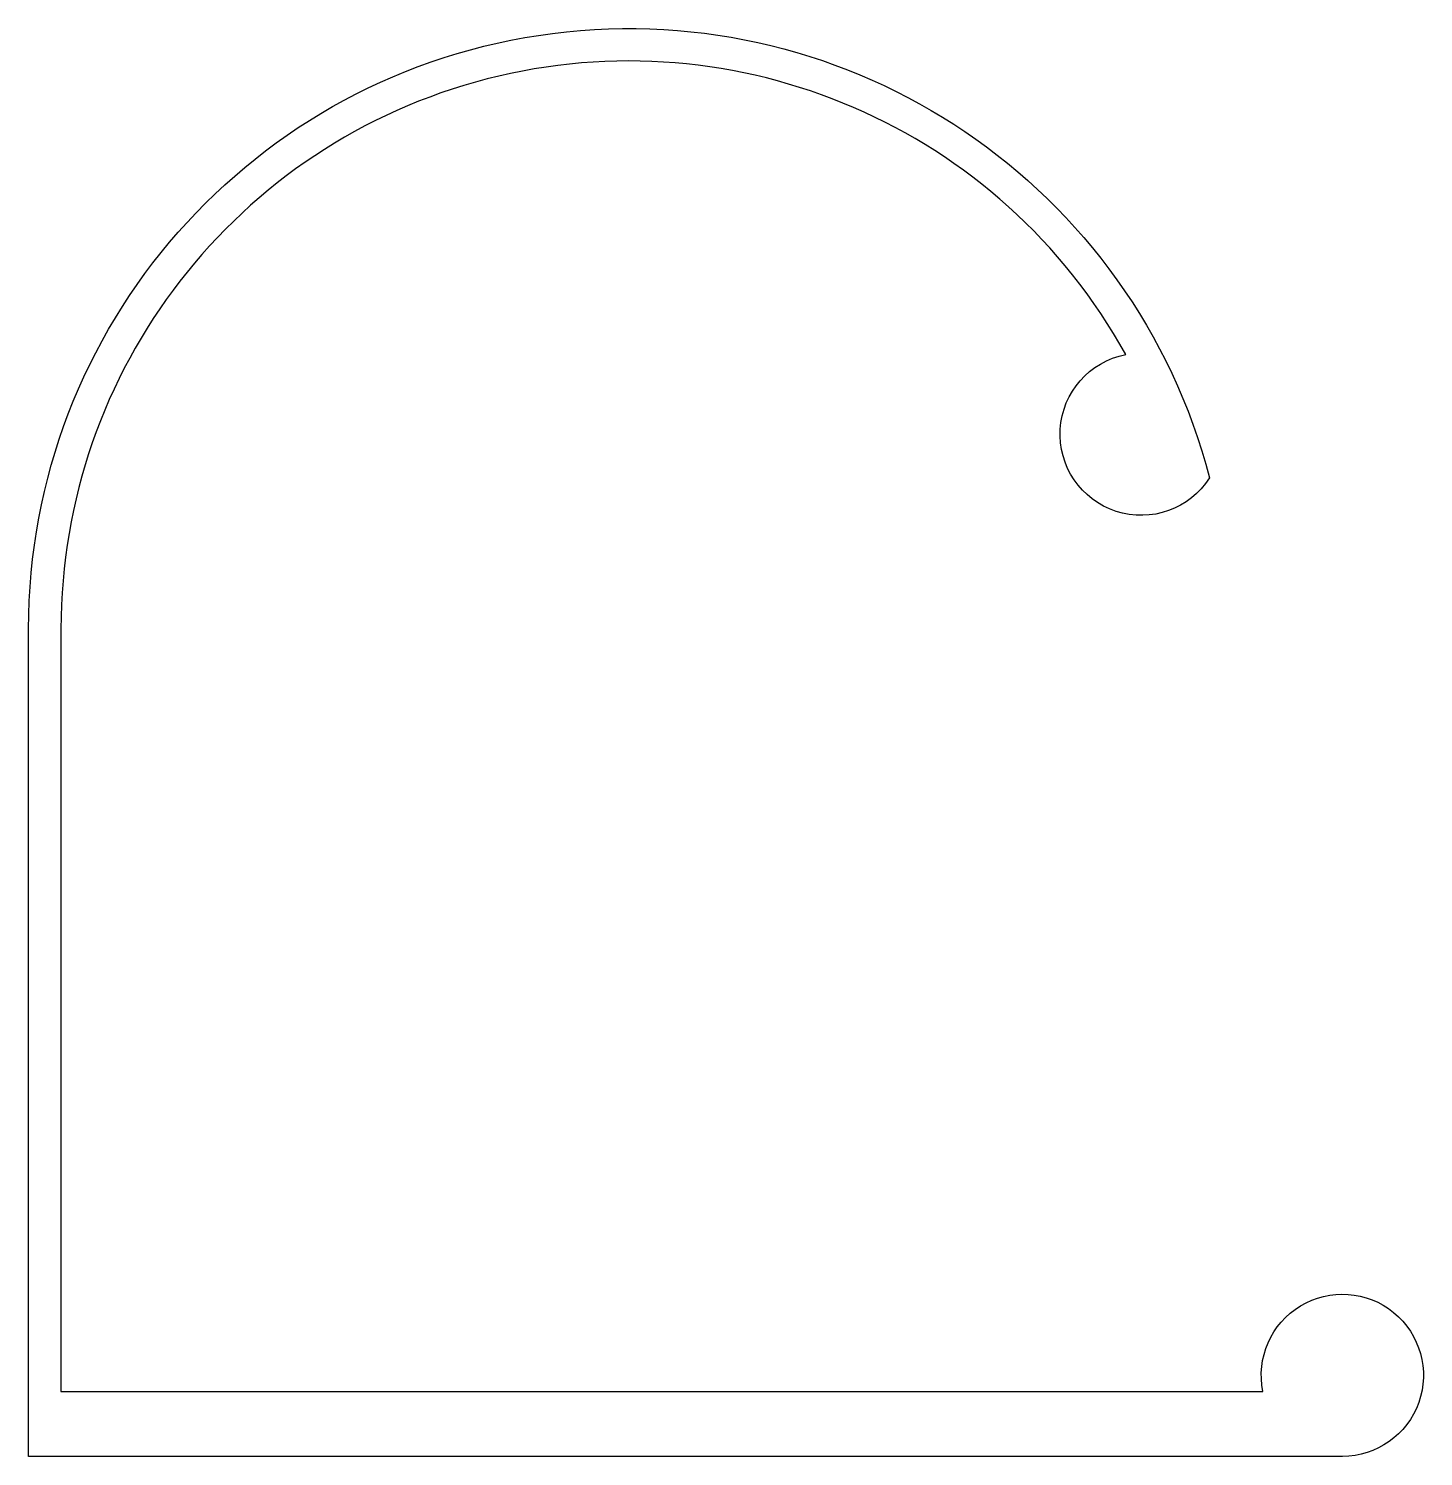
# Model space of a CAD drawing. Extents: x 233.9 to 276.9, y 222.2 to 266.2.
import ezdxf

# ---------------------------------------------------------------- set-up
doc = ezdxf.new("R2010")
doc.units = 0
doc.layers.add('ANA', color=220, linetype='CONTINUOUS')

msp = doc.modelspace()

# ---------------------------------------------------------------- linework, layer by layer
at = {"layer": 'ANA'}
msp.add_lwpolyline([(233.862, 222.172), (233.862, 247.672, -0.880311), (270.267, 252.326, -1.516989), (267.684, 256.126, 0.775065), (234.862, 247.672), (234.862, 224.172), (271.913, 224.172, -2.805884), (274.362, 222.172)], format="xyb", close=True, dxfattribs=at)

doc.saveas('drawing.dxf')
